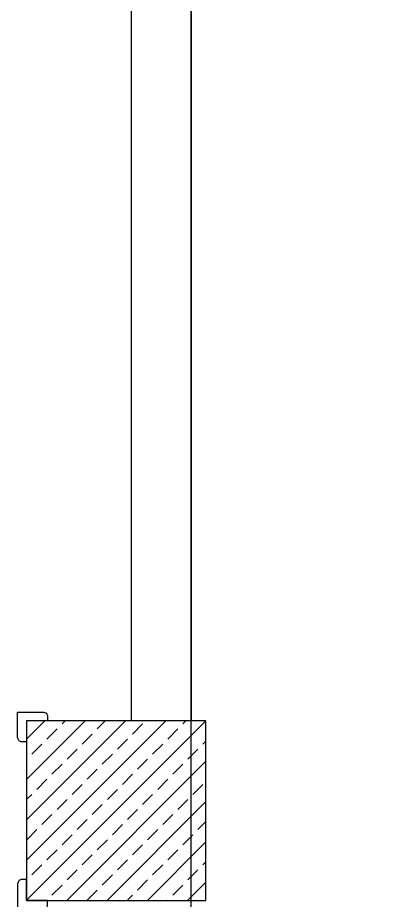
# Model space of a CAD drawing. Header units: millimetres. Extents: x -379292 to 1221486, y 92049 to 447512.
# Drawn here: x -158585 to -157341, y 208319 to 211272 of the extents above; entities that cross this region are included whole.
import ezdxf

# ---------------------------------------------------------------- set-up
doc = ezdxf.new("R2010")
doc.units = ezdxf.units.MM
for name, color, linetype in [('05_HATCH CONCRETE', 141, 'Continuous'), ('05_SYMBOL', 2, 'Continuous'), ('05_WALL', 3, 'Continuous'), ('AIRONN ZONLAMA', 4, 'Continuous')]:
    doc.layers.add(name, color=color, linetype=linetype)

# ---------------------------------------------------------------- blocks, each defined once
blk = doc.blocks.new('bariyer')
at = {"color": 8, "ltscale": 25}
blk.add_lwpolyline([(0, -70), (15, -70, 0.414214), (30, -55), (30, 30), (-55, 30, 0.414214), (-70, 15), (-70, 0), (0, 0)], format="xyb", close=True, dxfattribs=at)
blk = doc.blocks.new('OtoParkBodrumKatMimari')
at = {"layer": '05_HATCH CONCRETE'}
h = blk.add_hatch(dxfattribs=at)
h.set_pattern_fill('ANSI33', color=8, scale=15, angle=180, style=0)
h.set_pattern_definition([(225, (905000, -3e-07), (67.351921, -67.351921), []), (225, (904932.65, -3e-07), (67.351921, -67.351921), [47.625, -23.8125])])
h.paths.add_polyline_path([(88400, 108100), (87800, 108100), (87800, 107500), (88400, 107500)])
at = {"color": 5}
blk.add_lwpolyline([(88400, 108100), (87800, 108100), (87800, 107500), (88400, 107500)], close=True, dxfattribs=at)
at = {"layer": '05_WALL', "color": 8, "flags": 128}
for points in [[(88150, 115500), (88150, 108100)], [(93350, 113100), (88350, 113100), (88350, 108100)]]:
    blk.add_lwpolyline(points, dxfattribs=at)
at = {"layer": '05_SYMBOL', "color": 8, "xscale": -1}
blk.add_blockref('bariyer', (87800, 108100), dxfattribs=at)
at = {"layer": '05_SYMBOL', "color": 8, "rotation": 180}
blk.add_blockref('bariyer', (87800, 107500), dxfattribs=at)

msp = doc.modelspace()

# ---------------------------------------------------------------- block references
at = {"color": 8}
msp.add_blockref('OtoParkBodrumKatMimari', (-246354.8, 100818.8), dxfattribs=at)

# ---------------------------------------------------------------- next in the draw order: linework, layer by layer
at = {"layer": 'AIRONN ZONLAMA', "color": 2, "ltscale": 25}
msp.add_lwpolyline([(-158004.6, 217434.6), (-153004.6, 217434.6), (-153004.6, 207634.6), (-158004.6, 207634.6), (-158004.6, 217434.6)], dxfattribs=at)

doc.saveas('drawing.dxf')
